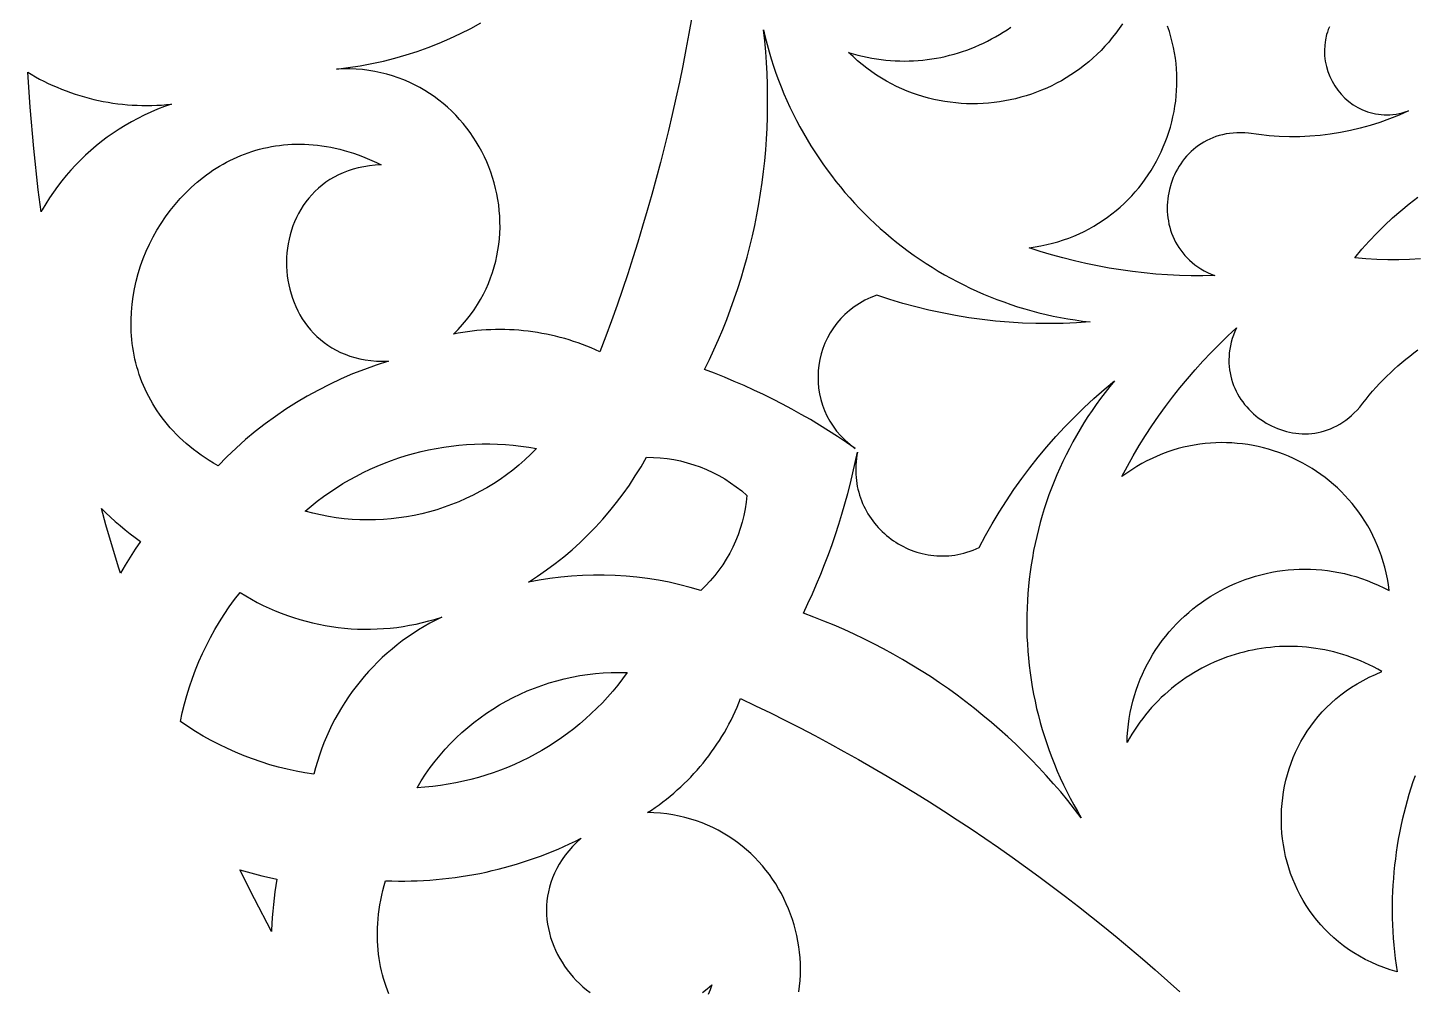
# Model space of a CAD drawing. Extents: x -1145 to -490, y -328 to 327.
# Drawn here: x -942.5 to -859.5, y -63.1 to -5.5 of the extents above; entities that cross this region are included whole.
import ezdxf

# ---------------------------------------------------------------- set-up
doc = ezdxf.new("R2010")
doc.units = 0
doc.layers.add('LAYER_1', color=18, linetype='CONTINUOUS')

msp = doc.modelspace()

# ---------------------------------------------------------------- linework, layer by layer
at = {"layer": 'LAYER_1'}
for points in [[(-902.78, -4.849), (-902.953, -5.825), (-903.135, -6.799), (-903.326, -7.772), (-903.526, -8.742), (-903.735, -9.711), (-903.952, -10.677), (-904.179, -11.642), (-904.415, -12.604), (-904.659, -13.565), (-904.913, -14.523), (-905.175, -15.479), (-905.446, -16.432), (-905.726, -17.383), (-906.015, -18.332), (-906.313, -19.278), (-906.619, -20.221), (-906.935, -21.162), (-907.258, -22.1), (-907.591, -23.036), (-907.933, -23.968), (-908.283, -24.898), (-908.541, -24.781), (-908.8, -24.67), (-909.061, -24.563), (-909.324, -24.463), (-909.588, -24.367), (-909.854, -24.277), (-910.122, -24.192), (-910.391, -24.113), (-910.661, -24.038), (-910.932, -23.97), (-911.205, -23.906), (-911.478, -23.848), (-911.752, -23.796), (-912.028, -23.749), (-912.304, -23.707), (-912.581, -23.671), (-912.858, -23.64), (-913.136, -23.614), (-913.415, -23.594), (-913.694, -23.58), (-913.973, -23.571), (-914.252, -23.567), (-914.532, -23.569), (-914.812, -23.577), (-915.091, -23.59), (-915.371, -23.608), (-915.65, -23.632), (-915.93, -23.662), (-916.208, -23.697), (-916.487, -23.738), (-916.765, -23.784), (-917.042, -23.836), (-916.767, -23.556), (-916.507, -23.27), (-916.263, -22.978), (-916.033, -22.681), (-915.818, -22.378), (-915.617, -22.071), (-915.431, -21.759), (-915.26, -21.443), (-915.102, -21.123), (-914.959, -20.799), (-914.829, -20.472), (-914.713, -20.143), (-914.611, -19.811), (-914.522, -19.477), (-914.447, -19.142), (-914.384, -18.805), (-914.335, -18.467), (-914.299, -18.129), (-914.275, -17.79), (-914.264, -17.451), (-914.266, -17.113), (-914.279, -16.775), (-914.305, -16.439), (-914.343, -16.104), (-914.393, -15.771), (-914.454, -15.44), (-914.527, -15.111), (-914.612, -14.786), (-914.708, -14.463), (-914.815, -14.145), (-914.933, -13.83), (-915.061, -13.519), (-915.201, -13.213), (-915.351, -12.912), (-915.512, -12.617), (-915.682, -12.327), (-915.863, -12.043), (-916.054, -11.766), (-916.255, -11.495), (-916.466, -11.232), (-916.686, -10.976), (-916.915, -10.728), (-917.154, -10.488), (-917.402, -10.256), (-917.659, -10.034), (-917.925, -9.82), (-918.199, -9.617), (-918.482, -9.423), (-918.774, -9.239), (-919.073, -9.066), (-919.381, -8.904), (-919.697, -8.754), (-920.02, -8.615), (-920.352, -8.488), (-920.691, -8.374), (-921.037, -8.272), (-921.39, -8.184), (-921.751, -8.109), (-922.119, -8.047), (-922.493, -8), (-922.874, -7.968), (-923.262, -7.95), (-923.656, -7.948), (-924.056, -7.961), (-923.345, -7.876), (-922.639, -7.769), (-921.94, -7.639), (-921.248, -7.488), (-920.564, -7.315), (-919.887, -7.121), (-919.218, -6.906), (-918.558, -6.67), (-917.906, -6.413), (-917.265, -6.137), (-916.633, -5.841), (-916.012, -5.525), (-915.402, -5.19)], [(-877, -5.246), (-877.194, -5.533), (-877.396, -5.812), (-877.607, -6.083), (-877.824, -6.345), (-878.05, -6.599), (-878.282, -6.845), (-878.521, -7.081), (-878.767, -7.309), (-879.019, -7.529), (-879.277, -7.74), (-879.542, -7.941), (-879.812, -8.134), (-880.087, -8.319), (-880.367, -8.494), (-880.652, -8.66), (-880.942, -8.817), (-881.236, -8.965), (-881.534, -9.103), (-881.836, -9.233), (-882.142, -9.353), (-882.451, -9.463), (-882.763, -9.564), (-883.078, -9.656), (-883.395, -9.738), (-883.715, -9.811), (-884.037, -9.873), (-884.36, -9.926), (-884.686, -9.97), (-885.012, -10.003), (-885.34, -10.026), (-885.668, -10.04), (-885.997, -10.043), (-886.326, -10.037), (-886.655, -10.02), (-886.984, -9.993), (-887.313, -9.956), (-887.641, -9.908), (-887.967, -9.85), (-888.293, -9.782), (-888.617, -9.703), (-888.94, -9.613), (-889.26, -9.513), (-889.578, -9.402), (-889.894, -9.281), (-890.207, -9.148), (-890.517, -9.005), (-890.823, -8.851), (-891.126, -8.686), (-891.426, -8.51), (-891.721, -8.323), (-892.012, -8.124), (-892.299, -7.915), (-892.58, -7.694), (-892.857, -7.462), (-893.129, -7.218), (-893.394, -6.964), (-893.116, -7.048), (-892.838, -7.124), (-892.558, -7.193), (-892.279, -7.255), (-892, -7.309), (-891.72, -7.355), (-891.441, -7.394), (-891.162, -7.426), (-890.884, -7.451), (-890.605, -7.469), (-890.328, -7.479), (-890.051, -7.482), (-889.775, -7.479), (-889.5, -7.468), (-889.225, -7.45), (-888.952, -7.426), (-888.681, -7.395), (-888.41, -7.357), (-888.141, -7.313), (-887.874, -7.262), (-887.609, -7.205), (-887.345, -7.141), (-887.083, -7.071), (-886.824, -6.994), (-886.566, -6.912), (-886.311, -6.823), (-886.058, -6.728), (-885.808, -6.626), (-885.56, -6.519), (-885.316, -6.406), (-885.074, -6.287), (-884.835, -6.162), (-884.599, -6.032), (-884.366, -5.895), (-884.137, -5.753), (-883.911, -5.606), (-883.688, -5.453)], [(-864.611, -5.436), (-864.675, -5.59), (-864.73, -5.746), (-864.778, -5.902), (-864.851, -6.218), (-864.893, -6.537), (-864.908, -6.856), (-864.894, -7.175), (-864.854, -7.491), (-864.787, -7.802), (-864.696, -8.106), (-864.581, -8.403), (-864.443, -8.689), (-864.283, -8.964), (-864.101, -9.225), (-863.9, -9.471), (-863.679, -9.7), (-863.44, -9.91), (-863.183, -10.099), (-862.91, -10.266), (-862.622, -10.409), (-862.473, -10.47), (-862.319, -10.525), (-862.163, -10.573), (-862.003, -10.614), (-861.84, -10.648), (-861.674, -10.673), (-861.505, -10.691), (-861.334, -10.701), (-861.159, -10.703), (-860.983, -10.696), (-860.803, -10.68), (-860.622, -10.656), (-860.438, -10.622), (-860.252, -10.579), (-860.064, -10.526), (-859.874, -10.463), (-860.437, -10.717), (-861.007, -10.948), (-861.585, -11.158), (-862.169, -11.344), (-862.759, -11.509), (-863.354, -11.65), (-863.953, -11.769), (-864.557, -11.866), (-865.163, -11.939), (-865.772, -11.989), (-866.384, -12.016), (-866.996, -12.021), (-867.609, -12.001), (-868.221, -11.959), (-868.833, -11.893), (-869.444, -11.804), (-869.682, -11.785), (-869.915, -11.778), (-870.143, -11.781), (-870.366, -11.794), (-870.583, -11.818), (-870.796, -11.852), (-871.002, -11.895), (-871.203, -11.947), (-871.399, -12.008), (-871.588, -12.078), (-871.773, -12.156), (-871.951, -12.242), (-872.123, -12.336), (-872.29, -12.437), (-872.45, -12.545), (-872.605, -12.66), (-872.753, -12.782), (-872.895, -12.909), (-873.031, -13.043), (-873.16, -13.183), (-873.283, -13.327), (-873.399, -13.477), (-873.509, -13.631), (-873.612, -13.79), (-873.709, -13.953), (-873.799, -14.12), (-873.881, -14.29), (-873.957, -14.464), (-874.026, -14.64), (-874.088, -14.819), (-874.19, -15.184), (-874.23, -15.369), (-874.263, -15.556), (-874.288, -15.743), (-874.306, -15.932), (-874.316, -16.121), (-874.319, -16.31), (-874.314, -16.5), (-874.301, -16.689), (-874.28, -16.877), (-874.252, -17.064), (-874.215, -17.25), (-874.17, -17.435), (-874.117, -17.617), (-874.056, -17.798), (-873.987, -17.976), (-873.909, -18.151), (-873.823, -18.323), (-873.728, -18.492), (-873.625, -18.657), (-873.513, -18.819), (-873.393, -18.976), (-873.263, -19.128), (-873.125, -19.276), (-872.978, -19.418), (-872.822, -19.555), (-872.657, -19.687), (-872.482, -19.812), (-872.299, -19.931), (-872.106, -20.043), (-871.904, -20.149), (-871.692, -20.247), (-871.471, -20.337), (-872.179, -20.35), (-872.887, -20.347), (-873.593, -20.328), (-874.299, -20.293), (-875.003, -20.243), (-875.706, -20.176), (-876.407, -20.095), (-877.105, -19.998), (-877.802, -19.885), (-878.496, -19.757), (-879.187, -19.613), (-879.875, -19.454), (-880.559, -19.279), (-881.24, -19.089), (-881.917, -18.884), (-882.59, -18.664), (-882.232, -18.615), (-881.881, -18.554), (-881.535, -18.482), (-881.196, -18.4), (-880.862, -18.306), (-880.535, -18.202), (-880.214, -18.088), (-879.9, -17.964), (-879.592, -17.83), (-879.291, -17.687), (-878.996, -17.535), (-878.709, -17.373), (-878.428, -17.203), (-878.154, -17.024), (-877.888, -16.837), (-877.628, -16.642), (-877.376, -16.439), (-877.132, -16.229), (-876.895, -16.011), (-876.666, -15.787), (-876.445, -15.555), (-876.231, -15.317), (-876.026, -15.073), (-875.828, -14.823), (-875.639, -14.566), (-875.458, -14.305), (-875.286, -14.038), (-875.122, -13.766), (-874.966, -13.489), (-874.82, -13.207), (-874.682, -12.921), (-874.553, -12.631), (-874.433, -12.338), (-874.323, -12.04), (-874.221, -11.739), (-874.129, -11.435), (-874.047, -11.129), (-873.974, -10.819), (-873.91, -10.508), (-873.857, -10.194), (-873.813, -9.878), (-873.779, -9.561), (-873.755, -9.242), (-873.742, -8.922), (-873.739, -8.601), (-873.746, -8.279), (-873.764, -7.957), (-873.792, -7.635), (-873.831, -7.313), (-873.881, -6.991), (-873.941, -6.67), (-874.013, -6.35), (-874.096, -6.03), (-874.19, -5.712), (-874.295, -5.396)], [(-859.158, -19.326), (-859.808, -19.368), (-860.46, -19.389), (-861.116, -19.39), (-861.772, -19.37), (-862.431, -19.329), (-863.09, -19.267), (-862.666, -18.758), (-862.228, -18.265), (-861.776, -17.788), (-861.31, -17.327), (-860.832, -16.882), (-860.341, -16.454), (-859.838, -16.042), (-859.324, -15.647)], [(-859.482, -50.293), (-859.61, -50.665), (-859.731, -51.038), (-859.847, -51.413), (-859.956, -51.791), (-860.06, -52.17), (-860.157, -52.551), (-860.248, -52.934), (-860.332, -53.318), (-860.411, -53.704), (-860.483, -54.092), (-860.549, -54.481), (-860.608, -54.871), (-860.661, -55.262), (-860.708, -55.655), (-860.748, -56.049), (-860.782, -56.444), (-860.809, -56.84), (-860.83, -57.236), (-860.844, -57.634), (-860.851, -58.032), (-860.852, -58.431), (-860.847, -58.831), (-860.834, -59.231), (-860.815, -59.631), (-860.789, -60.032), (-860.757, -60.433), (-860.717, -60.835), (-860.671, -61.236), (-860.618, -61.638), (-860.558, -62.039), (-860.963, -61.917), (-861.355, -61.781), (-861.736, -61.631), (-862.105, -61.469), (-862.462, -61.294), (-862.807, -61.107), (-863.14, -60.908), (-863.46, -60.698), (-863.769, -60.477), (-864.065, -60.245), (-864.35, -60.004), (-864.622, -59.753), (-864.882, -59.493), (-865.129, -59.224), (-865.365, -58.947), (-865.588, -58.662), (-865.799, -58.369), (-865.998, -58.07), (-866.184, -57.763), (-866.358, -57.451), (-866.519, -57.133), (-866.669, -56.81), (-866.805, -56.481), (-866.93, -56.148), (-867.042, -55.812), (-867.141, -55.471), (-867.228, -55.128), (-867.303, -54.781), (-867.365, -54.432), (-867.414, -54.082), (-867.451, -53.73), (-867.475, -53.376), (-867.486, -53.023), (-867.485, -52.668), (-867.472, -52.315), (-867.445, -51.961), (-867.406, -51.609), (-867.354, -51.259), (-867.289, -50.91), (-867.212, -50.563), (-867.122, -50.22), (-867.019, -49.879), (-866.903, -49.542), (-866.774, -49.21), (-866.633, -48.881), (-866.478, -48.558), (-866.311, -48.24), (-866.13, -47.928), (-865.937, -47.621), (-865.731, -47.322), (-865.511, -47.029), (-865.279, -46.744), (-865.033, -46.467), (-864.775, -46.198), (-864.503, -45.938), (-864.219, -45.687), (-863.921, -45.446), (-863.61, -45.214), (-863.286, -44.993), (-862.948, -44.783), (-862.598, -44.584), (-862.234, -44.397), (-861.857, -44.222), (-861.466, -44.06), (-861.719, -43.916), (-861.974, -43.78), (-862.232, -43.651), (-862.491, -43.529), (-862.751, -43.414), (-863.014, -43.307), (-863.278, -43.207), (-863.543, -43.115), (-863.809, -43.029), (-864.077, -42.951), (-864.346, -42.879), (-864.615, -42.815), (-864.885, -42.757), (-865.156, -42.707), (-865.427, -42.664), (-865.699, -42.627), (-865.971, -42.597), (-866.243, -42.575), (-866.515, -42.559), (-866.787, -42.549), (-867.059, -42.547), (-867.33, -42.551), (-867.601, -42.562), (-867.871, -42.579), (-868.141, -42.603), (-868.409, -42.634), (-868.677, -42.671), (-868.943, -42.715), (-869.208, -42.765), (-869.472, -42.821), (-869.734, -42.884), (-869.995, -42.953), (-870.254, -43.028), (-870.511, -43.11), (-870.766, -43.198), (-871.019, -43.292), (-871.269, -43.393), (-871.517, -43.499), (-871.763, -43.612), (-872.006, -43.73), (-872.246, -43.855), (-872.484, -43.986), (-872.718, -44.122), (-872.95, -44.265), (-873.178, -44.413), (-873.402, -44.567), (-873.623, -44.728), (-873.841, -44.893), (-874.055, -45.065), (-874.265, -45.242), (-874.471, -45.425), (-874.672, -45.614), (-874.87, -45.808), (-875.063, -46.008), (-875.252, -46.213), (-875.435, -46.424), (-875.615, -46.641), (-875.789, -46.862), (-875.958, -47.09), (-876.123, -47.322), (-876.282, -47.56), (-876.435, -47.803), (-876.583, -48.051), (-876.726, -48.305), (-876.71, -47.937), (-876.683, -47.573), (-876.644, -47.214), (-876.594, -46.859), (-876.532, -46.509), (-876.459, -46.164), (-876.376, -45.825), (-876.282, -45.49), (-876.177, -45.161), (-876.063, -44.837), (-875.938, -44.519), (-875.804, -44.207), (-875.661, -43.9), (-875.508, -43.6), (-875.346, -43.306), (-875.175, -43.018), (-874.996, -42.736), (-874.809, -42.461), (-874.613, -42.193), (-874.409, -41.931), (-874.198, -41.677), (-873.98, -41.429), (-873.754, -41.189), (-873.521, -40.956), (-873.281, -40.731), (-873.035, -40.513), (-872.782, -40.303), (-872.524, -40.101), (-872.259, -39.907), (-871.989, -39.721), (-871.713, -39.543), (-871.432, -39.374), (-871.146, -39.214), (-870.856, -39.062), (-870.561, -38.918), (-870.261, -38.784), (-869.957, -38.659), (-869.65, -38.543), (-869.339, -38.437), (-869.024, -38.34), (-868.707, -38.252), (-868.386, -38.175), (-868.062, -38.107), (-867.736, -38.049), (-867.408, -38.001), (-867.078, -37.964), (-866.745, -37.937), (-866.411, -37.921), (-866.076, -37.915), (-865.74, -37.92), (-865.402, -37.937), (-865.064, -37.964), (-864.725, -38.002), (-864.386, -38.052), (-864.047, -38.113), (-863.708, -38.186), (-863.369, -38.271), (-863.031, -38.368), (-862.694, -38.476), (-862.358, -38.597), (-862.023, -38.73), (-861.69, -38.876), (-861.358, -39.034), (-861.028, -39.204), (-861.077, -38.847), (-861.138, -38.495), (-861.209, -38.149), (-861.292, -37.81), (-861.385, -37.476), (-861.489, -37.148), (-861.603, -36.827), (-861.727, -36.513), (-861.86, -36.204), (-862.003, -35.903), (-862.156, -35.608), (-862.317, -35.32), (-862.487, -35.039), (-862.666, -34.765), (-862.853, -34.498), (-863.047, -34.239), (-863.25, -33.987), (-863.46, -33.742), (-863.678, -33.505), (-863.902, -33.275), (-864.134, -33.054), (-864.371, -32.84), (-864.616, -32.634), (-864.866, -32.437), (-865.122, -32.247), (-865.383, -32.066), (-865.65, -31.893), (-865.922, -31.729), (-866.199, -31.574), (-866.481, -31.427), (-866.766, -31.289), (-867.056, -31.16), (-867.35, -31.04), (-867.647, -30.929), (-867.948, -30.827), (-868.252, -30.735), (-868.559, -30.652), (-868.868, -30.579), (-869.18, -30.515), (-869.493, -30.461), (-869.809, -30.417), (-870.127, -30.383), (-870.445, -30.359), (-870.765, -30.346), (-871.086, -30.342), (-871.408, -30.349), (-871.73, -30.367), (-872.052, -30.395), (-872.374, -30.434), (-872.696, -30.483), (-873.017, -30.544), (-873.338, -30.615), (-873.657, -30.698), (-873.975, -30.792), (-874.292, -30.897), (-874.607, -31.014), (-874.919, -31.142), (-875.23, -31.282), (-875.538, -31.434), (-875.843, -31.598), (-876.145, -31.773), (-876.444, -31.961), (-876.74, -32.161), (-877.032, -32.373), (-876.699, -31.747), (-876.352, -31.13), (-875.993, -30.522), (-875.62, -29.921), (-875.233, -29.33), (-874.834, -28.747), (-874.423, -28.174), (-873.998, -27.61), (-873.561, -27.056), (-873.112, -26.511), (-872.651, -25.977), (-872.178, -25.452), (-871.693, -24.938), (-871.196, -24.435), (-870.688, -23.943), (-870.169, -23.461), (-870.265, -23.68), (-870.35, -23.897), (-870.423, -24.113), (-870.484, -24.328), (-870.534, -24.541), (-870.573, -24.752), (-870.602, -24.962), (-870.619, -25.169), (-870.627, -25.373), (-870.624, -25.576), (-870.612, -25.775), (-870.59, -25.972), (-870.559, -26.166), (-870.519, -26.357), (-870.471, -26.545), (-870.414, -26.729), (-870.348, -26.909), (-870.275, -27.086), (-870.194, -27.258), (-870.106, -27.427), (-870.01, -27.591), (-869.908, -27.75), (-869.799, -27.906), (-869.684, -28.056), (-869.562, -28.201), (-869.435, -28.341), (-869.302, -28.476), (-869.163, -28.606), (-869.02, -28.729), (-868.872, -28.847), (-868.719, -28.959), (-868.562, -29.065), (-868.4, -29.165), (-868.235, -29.258), (-868.067, -29.344), (-867.895, -29.424), (-867.72, -29.497), (-867.542, -29.562), (-867.362, -29.62), (-867.18, -29.671), (-866.995, -29.714), (-866.809, -29.75), (-866.622, -29.777), (-866.433, -29.796), (-866.243, -29.807), (-866.052, -29.81), (-865.861, -29.804), (-865.67, -29.789), (-865.479, -29.765), (-865.288, -29.732), (-865.098, -29.69), (-864.909, -29.638), (-864.721, -29.576), (-864.534, -29.505), (-864.349, -29.424), (-864.165, -29.333), (-863.984, -29.231), (-863.805, -29.119), (-863.629, -28.996), (-863.456, -28.863), (-863.286, -28.718), (-863.119, -28.563), (-862.956, -28.396), (-862.797, -28.217), (-862.61, -27.972), (-862.418, -27.73), (-862.222, -27.492), (-862.022, -27.258), (-861.818, -27.028), (-861.61, -26.803), (-861.397, -26.582), (-861.181, -26.365), (-860.96, -26.152), (-860.736, -25.943), (-860.508, -25.739), (-860.276, -25.54), (-860.041, -25.344), (-859.802, -25.154), (-859.56, -24.968), (-859.314, -24.787)], [(-896.372, -63.234), (-896.328, -62.896), (-896.297, -62.557), (-896.278, -62.218), (-896.272, -61.88), (-896.278, -61.541), (-896.297, -61.204), (-896.327, -60.868), (-896.37, -60.534), (-896.424, -60.201), (-896.49, -59.871), (-896.567, -59.543), (-896.656, -59.219), (-896.756, -58.897), (-896.867, -58.58), (-896.989, -58.267), (-897.122, -57.958), (-897.266, -57.653), (-897.42, -57.354), (-897.584, -57.061), (-897.759, -56.773), (-897.944, -56.491), (-898.139, -56.217), (-898.343, -55.948), (-898.558, -55.688), (-898.781, -55.434), (-899.015, -55.189), (-899.257, -54.952), (-899.509, -54.724), (-899.77, -54.505), (-900.039, -54.295), (-900.317, -54.095), (-900.604, -53.905), (-900.899, -53.726), (-901.203, -53.557), (-901.514, -53.399), (-901.834, -53.253), (-902.161, -53.119), (-902.497, -52.997), (-902.84, -52.888), (-903.19, -52.792), (-903.547, -52.709), (-903.912, -52.639), (-904.284, -52.584), (-904.662, -52.543), (-905.048, -52.516), (-905.44, -52.505), (-905.204, -52.35), (-904.971, -52.191), (-904.742, -52.027), (-904.517, -51.86), (-904.295, -51.688), (-904.077, -51.511), (-903.862, -51.331), (-903.651, -51.146), (-903.444, -50.958), (-903.241, -50.766), (-903.042, -50.57), (-902.847, -50.37), (-902.656, -50.166), (-902.469, -49.959), (-902.286, -49.748), (-902.107, -49.533), (-901.932, -49.315), (-901.762, -49.094), (-901.596, -48.869), (-901.434, -48.641), (-901.277, -48.409), (-901.124, -48.175), (-900.976, -47.937), (-900.833, -47.697), (-900.694, -47.453), (-900.559, -47.206), (-900.43, -46.957), (-900.305, -46.705), (-900.186, -46.45), (-900.071, -46.192), (-899.961, -45.932), (-899.856, -45.669), (-898.959, -46.098), (-898.067, -46.534), (-897.18, -46.979), (-896.296, -47.432), (-895.417, -47.893), (-894.543, -48.362), (-893.673, -48.838), (-892.808, -49.323), (-891.947, -49.816), (-891.091, -50.316), (-890.24, -50.824), (-889.394, -51.34), (-888.553, -51.864), (-887.716, -52.396), (-886.885, -52.935), (-886.058, -53.482), (-885.237, -54.036), (-884.421, -54.598), (-883.609, -55.168), (-882.804, -55.745), (-882.003, -56.33), (-881.208, -56.922), (-880.418, -57.521), (-879.634, -58.128), (-878.855, -58.742), (-878.082, -59.364), (-877.314, -59.992), (-876.552, -60.628), (-875.796, -61.271), (-875.045, -61.922), (-874.301, -62.579), (-873.562, -63.243)], [(-920.913, -63.366), (-921.001, -63.141), (-921.084, -62.913), (-921.161, -62.682), (-921.233, -62.448), (-921.298, -62.211), (-921.357, -61.971), (-921.41, -61.728), (-921.457, -61.482), (-921.498, -61.233), (-921.532, -60.981), (-921.559, -60.726), (-921.58, -60.468), (-921.594, -60.208), (-921.601, -59.944), (-921.601, -59.678), (-921.594, -59.41), (-921.58, -59.138), (-921.558, -58.864), (-921.529, -58.588), (-921.493, -58.309), (-921.449, -58.027), (-921.397, -57.743), (-921.337, -57.457), (-921.269, -57.168), (-921.194, -56.877), (-921.11, -56.584), (-920.73, -56.596), (-920.35, -56.603), (-919.971, -56.603), (-919.592, -56.598), (-919.214, -56.586), (-918.836, -56.568), (-918.458, -56.545), (-918.082, -56.515), (-917.705, -56.479), (-917.33, -56.438), (-916.956, -56.39), (-916.582, -56.336), (-916.21, -56.277), (-915.838, -56.212), (-915.468, -56.14), (-915.099, -56.063), (-914.731, -55.98), (-914.364, -55.891), (-913.999, -55.796), (-913.636, -55.695), (-913.274, -55.589), (-912.913, -55.477), (-912.554, -55.359), (-912.197, -55.235), (-911.842, -55.106), (-911.489, -54.97), (-911.138, -54.829), (-910.789, -54.683), (-910.442, -54.53), (-910.097, -54.372), (-909.754, -54.209), (-909.414, -54.039), (-909.679, -54.287), (-909.923, -54.539), (-910.149, -54.796), (-910.355, -55.057), (-910.543, -55.321), (-910.712, -55.589), (-910.864, -55.859), (-910.998, -56.132), (-911.115, -56.407), (-911.215, -56.683), (-911.299, -56.96), (-911.366, -57.239), (-911.418, -57.517), (-911.454, -57.796), (-911.476, -58.074), (-911.482, -58.352), (-911.475, -58.628), (-911.453, -58.903), (-911.418, -59.175), (-911.37, -59.446), (-911.308, -59.713), (-911.234, -59.977), (-911.148, -60.238), (-911.051, -60.494), (-910.941, -60.746), (-910.821, -60.993), (-910.69, -61.235), (-910.549, -61.471), (-910.397, -61.702), (-910.236, -61.925), (-910.066, -62.142), (-909.886, -62.352), (-909.699, -62.554), (-909.503, -62.748), (-909.299, -62.933), (-909.087, -63.11), (-908.869, -63.277)], [(-902.133, -63.274), (-901.854, -63.059), (-901.579, -62.824), (-901.686, -63.118), (-901.798, -63.405)]]:
    msp.add_lwpolyline(points, dxfattribs=at)
for points in [[(-898.386, -6.054), (-898.274, -6.491), (-898.154, -6.925), (-898.026, -7.355), (-897.89, -7.781), (-897.745, -8.203), (-897.593, -8.621), (-897.433, -9.035), (-897.265, -9.444), (-897.09, -9.85), (-896.907, -10.25), (-896.717, -10.647), (-896.519, -11.039), (-896.314, -11.426), (-896.102, -11.809), (-895.883, -12.186), (-895.657, -12.559), (-895.424, -12.927), (-895.185, -13.29), (-894.939, -13.648), (-894.686, -14), (-894.426, -14.348), (-894.161, -14.69), (-893.889, -15.026), (-893.611, -15.357), (-893.326, -15.682), (-893.036, -16.002), (-892.74, -16.316), (-892.438, -16.624), (-892.13, -16.927), (-891.817, -17.223), (-891.498, -17.513), (-891.173, -17.797), (-890.844, -18.075), (-890.509, -18.346), (-890.169, -18.611), (-889.824, -18.87), (-889.473, -19.122), (-889.118, -19.367), (-888.759, -19.606), (-888.394, -19.838), (-888.025, -20.063), (-887.652, -20.281), (-887.274, -20.492), (-886.891, -20.696), (-886.505, -20.892), (-886.114, -21.082), (-885.72, -21.264), (-885.321, -21.438), (-884.919, -21.605), (-884.513, -21.765), (-884.103, -21.916), (-883.69, -22.06), (-883.273, -22.197), (-882.853, -22.325), (-882.429, -22.445), (-882.003, -22.557), (-881.573, -22.661), (-881.141, -22.757), (-880.705, -22.844), (-880.267, -22.923), (-879.826, -22.994), (-879.382, -23.056), (-878.936, -23.109), (-879.746, -23.164), (-880.556, -23.198), (-881.365, -23.211), (-882.175, -23.203), (-882.983, -23.175), (-883.79, -23.126), (-884.595, -23.057), (-885.398, -22.967), (-886.199, -22.857), (-886.997, -22.726), (-887.792, -22.575), (-888.582, -22.404), (-889.369, -22.212), (-890.152, -22), (-890.929, -21.768), (-891.701, -21.516), (-892.07, -21.655), (-892.419, -21.816), (-892.749, -21.999), (-893.059, -22.201), (-893.349, -22.422), (-893.62, -22.66), (-893.869, -22.914), (-894.099, -23.182), (-894.307, -23.464), (-894.495, -23.757), (-894.662, -24.062), (-894.808, -24.376), (-894.932, -24.698), (-895.035, -25.027), (-895.116, -25.362), (-895.175, -25.701), (-895.212, -26.044), (-895.226, -26.388), (-895.219, -26.733), (-895.188, -27.077), (-895.135, -27.419), (-895.059, -27.757), (-894.96, -28.092), (-894.837, -28.42), (-894.691, -28.741), (-894.521, -29.054), (-894.327, -29.358), (-894.11, -29.65), (-893.868, -29.93), (-893.601, -30.197), (-893.31, -30.449), (-892.994, -30.684), (-893.521, -30.323), (-894.054, -29.971), (-894.592, -29.627), (-895.135, -29.292), (-895.683, -28.965), (-896.236, -28.647), (-896.794, -28.338), (-897.356, -28.038), (-897.924, -27.747), (-898.496, -27.465), (-899.072, -27.191), (-899.653, -26.927), (-900.238, -26.672), (-900.827, -26.426), (-901.42, -26.189), (-902.017, -25.962), (-901.729, -25.37), (-901.453, -24.773), (-901.187, -24.172), (-900.933, -23.566), (-900.69, -22.957), (-900.459, -22.344), (-900.239, -21.728), (-900.03, -21.108), (-899.832, -20.485), (-899.646, -19.859), (-899.471, -19.229), (-899.308, -18.597), (-899.156, -17.963), (-899.016, -17.325), (-898.887, -16.686), (-898.77, -16.044), (-898.665, -15.401), (-898.571, -14.755), (-898.488, -14.108), (-898.418, -13.459), (-898.359, -12.809), (-898.311, -12.158), (-898.276, -11.505), (-898.252, -10.852), (-898.24, -10.198), (-898.24, -9.543), (-898.252, -8.888), (-898.276, -8.233), (-898.311, -7.578), (-898.359, -6.922), (-898.418, -6.267), (-898.49, -5.612)], [(-942.331, -8.277), (-942.079, -8.421), (-941.824, -8.56), (-941.567, -8.693), (-941.307, -8.821), (-941.044, -8.942), (-940.778, -9.058), (-940.511, -9.169), (-940.241, -9.273), (-939.969, -9.372), (-939.695, -9.465), (-939.418, -9.552), (-939.14, -9.633), (-938.861, -9.709), (-938.579, -9.778), (-938.296, -9.842), (-938.012, -9.9), (-937.726, -9.951), (-937.439, -9.997), (-937.151, -10.037), (-936.862, -10.07), (-936.572, -10.098), (-936.281, -10.119), (-935.99, -10.134), (-935.698, -10.143), (-935.405, -10.146), (-935.112, -10.143), (-934.818, -10.133), (-934.525, -10.118), (-934.231, -10.095), (-933.937, -10.067), (-934.354, -10.216), (-934.764, -10.376), (-935.167, -10.548), (-935.563, -10.731), (-935.951, -10.924), (-936.332, -11.129), (-936.705, -11.344), (-937.07, -11.57), (-937.426, -11.805), (-937.775, -12.051), (-938.115, -12.306), (-938.446, -12.57), (-938.768, -12.843), (-939.081, -13.126), (-939.385, -13.417), (-939.679, -13.716), (-939.964, -14.024), (-940.238, -14.34), (-940.503, -14.663), (-940.758, -14.994), (-941.002, -15.333), (-941.235, -15.678), (-941.458, -16.031), (-941.67, -16.389), (-941.742, -16.521), (-941.912, -15.192), (-942.179, -12.717), (-942.395, -10.255), (-942.538, -8.153)], [(-925.961, -12.464), (-925.704, -12.476), (-925.445, -12.496), (-925.184, -12.522), (-924.921, -12.556), (-924.657, -12.597), (-924.391, -12.646), (-924.124, -12.702), (-923.855, -12.766), (-923.584, -12.838), (-923.312, -12.917), (-923.039, -13.005), (-922.764, -13.101), (-922.489, -13.204), (-922.211, -13.316), (-921.933, -13.437), (-921.654, -13.566), (-921.373, -13.703), (-921.735, -13.725), (-922.084, -13.762), (-922.421, -13.816), (-922.747, -13.885), (-923.06, -13.968), (-923.361, -14.066), (-923.65, -14.177), (-923.927, -14.301), (-924.193, -14.438), (-924.446, -14.587), (-924.688, -14.747), (-924.917, -14.918), (-925.135, -15.099), (-925.341, -15.291), (-925.535, -15.491), (-925.717, -15.7), (-925.887, -15.918), (-926.046, -16.143), (-926.193, -16.375), (-926.328, -16.614), (-926.451, -16.859), (-926.563, -17.109), (-926.663, -17.364), (-926.751, -17.624), (-926.828, -17.887), (-926.893, -18.154), (-926.946, -18.424), (-926.988, -18.696), (-927.018, -18.97), (-927.037, -19.245), (-927.044, -19.52), (-927.04, -19.796), (-927.025, -20.072), (-926.997, -20.346), (-926.959, -20.619), (-926.909, -20.89), (-926.847, -21.158), (-926.774, -21.423), (-926.69, -21.685), (-926.594, -21.942), (-926.488, -22.195), (-926.369, -22.442), (-926.24, -22.684), (-926.099, -22.919), (-925.947, -23.147), (-925.784, -23.368), (-925.609, -23.581), (-925.424, -23.786), (-925.227, -23.981), (-925.019, -24.167), (-924.8, -24.343), (-924.569, -24.508), (-924.328, -24.662), (-924.076, -24.804), (-923.812, -24.934), (-923.538, -25.051), (-923.252, -25.155), (-922.956, -25.245), (-922.648, -25.321), (-922.33, -25.381), (-922, -25.426), (-921.66, -25.455), (-921.309, -25.468), (-920.947, -25.463), (-921.67, -25.696), (-922.384, -25.951), (-923.088, -26.229), (-923.783, -26.528), (-924.466, -26.849), (-925.139, -27.192), (-925.8, -27.556), (-926.449, -27.94), (-927.085, -28.345), (-927.708, -28.77), (-928.318, -29.215), (-928.914, -29.679), (-929.495, -30.163), (-930.061, -30.666), (-930.611, -31.187), (-931.146, -31.727), (-931.409, -31.573), (-931.666, -31.416), (-931.914, -31.255), (-932.156, -31.089), (-932.39, -30.921), (-932.616, -30.748), (-932.836, -30.572), (-933.048, -30.393), (-933.253, -30.21), (-933.451, -30.024), (-933.642, -29.836), (-933.826, -29.644), (-934.003, -29.449), (-934.173, -29.252), (-934.337, -29.051), (-934.493, -28.849), (-934.643, -28.643), (-934.786, -28.436), (-934.923, -28.226), (-935.053, -28.014), (-935.176, -27.799), (-935.293, -27.583), (-935.404, -27.365), (-935.508, -27.145), (-935.606, -26.923), (-935.697, -26.7), (-935.783, -26.476), (-935.862, -26.25), (-935.935, -26.022), (-936.002, -25.794), (-936.063, -25.564), (-936.118, -25.333), (-936.167, -25.102), (-936.21, -24.869), (-936.248, -24.636), (-936.279, -24.403), (-936.305, -24.169), (-936.326, -23.934), (-936.34, -23.699), (-936.35, -23.464), (-936.353, -23.229), (-936.351, -22.994), (-936.332, -22.524), (-936.291, -22.056), (-936.229, -21.589), (-936.147, -21.125), (-936.044, -20.665), (-935.923, -20.209), (-935.782, -19.758), (-935.622, -19.314), (-935.444, -18.876), (-935.248, -18.445), (-935.034, -18.023), (-934.803, -17.611), (-934.556, -17.208), (-934.292, -16.816), (-934.012, -16.435), (-933.717, -16.067), (-933.407, -15.712), (-933.082, -15.371), (-932.743, -15.044), (-932.39, -14.733), (-932.023, -14.439), (-931.835, -14.298), (-931.643, -14.161), (-931.449, -14.029), (-931.251, -13.902), (-931.05, -13.779), (-930.846, -13.661), (-930.639, -13.548), (-930.43, -13.44), (-930.217, -13.337), (-930.002, -13.239), (-929.784, -13.146), (-929.563, -13.059), (-929.34, -12.978), (-929.113, -12.901), (-928.885, -12.831), (-928.654, -12.766), (-928.42, -12.707), (-928.184, -12.654), (-927.946, -12.608), (-927.705, -12.567), (-927.462, -12.533), (-927.217, -12.505), (-926.97, -12.483), (-926.721, -12.468), (-926.469, -12.46), (-926.216, -12.459)], [(-877.759, -26.98), (-878.036, -27.332), (-878.305, -27.688), (-878.567, -28.049), (-878.82, -28.414), (-879.066, -28.783), (-879.304, -29.155), (-879.534, -29.532), (-879.756, -29.912), (-879.971, -30.296), (-880.177, -30.683), (-880.376, -31.073), (-880.566, -31.466), (-880.749, -31.863), (-880.923, -32.262), (-881.09, -32.664), (-881.249, -33.069), (-881.399, -33.477), (-881.542, -33.886), (-881.677, -34.298), (-881.803, -34.712), (-881.922, -35.129), (-882.032, -35.547), (-882.135, -35.967), (-882.229, -36.388), (-882.315, -36.811), (-882.393, -37.236), (-882.463, -37.662), (-882.525, -38.089), (-882.579, -38.517), (-882.624, -38.946), (-882.662, -39.375), (-882.691, -39.806), (-882.712, -40.237), (-882.725, -40.668), (-882.729, -41.1), (-882.726, -41.532), (-882.714, -41.964), (-882.693, -42.395), (-882.665, -42.827), (-882.628, -43.259), (-882.583, -43.689), (-882.53, -44.12), (-882.468, -44.55), (-882.398, -44.978), (-882.32, -45.406), (-882.233, -45.833), (-882.138, -46.259), (-882.034, -46.684), (-881.922, -47.107), (-881.802, -47.528), (-881.673, -47.948), (-881.536, -48.366), (-881.39, -48.782), (-881.236, -49.196), (-881.073, -49.608), (-880.902, -50.018), (-880.723, -50.425), (-880.535, -50.83), (-880.338, -51.232), (-880.133, -51.631), (-879.919, -52.027), (-879.697, -52.42), (-879.466, -52.811), (-879.868, -52.288), (-880.279, -51.774), (-880.698, -51.268), (-881.126, -50.77), (-881.563, -50.281), (-882.008, -49.8), (-882.461, -49.327), (-882.923, -48.863), (-883.392, -48.408), (-883.87, -47.962), (-884.355, -47.524), (-884.847, -47.096), (-885.348, -46.677), (-885.855, -46.266), (-886.37, -45.866), (-886.892, -45.474), (-887.421, -45.092), (-887.956, -44.72), (-888.499, -44.357), (-889.048, -44.004), (-889.603, -43.661), (-890.165, -43.327), (-890.733, -43.004), (-891.307, -42.691), (-891.887, -42.388), (-892.473, -42.096), (-893.064, -41.814), (-893.661, -41.542), (-894.263, -41.282), (-894.871, -41.031), (-895.484, -40.792), (-896.102, -40.564), (-895.828, -39.986), (-895.564, -39.404), (-895.31, -38.818), (-895.064, -38.229), (-894.828, -37.636), (-894.602, -37.039), (-894.384, -36.439), (-894.177, -35.836), (-893.979, -35.229), (-893.79, -34.62), (-893.611, -34.007), (-893.442, -33.392), (-893.282, -32.773), (-893.132, -32.153), (-892.992, -31.529), (-892.862, -30.903), (-892.898, -31.099), (-892.926, -31.293), (-892.948, -31.485), (-892.962, -31.676), (-892.969, -31.865), (-892.97, -32.053), (-892.963, -32.239), (-892.95, -32.423), (-892.931, -32.605), (-892.905, -32.785), (-892.873, -32.963), (-892.835, -33.138), (-892.791, -33.311), (-892.741, -33.482), (-892.685, -33.65), (-892.624, -33.815), (-892.557, -33.978), (-892.485, -34.137), (-892.407, -34.294), (-892.325, -34.447), (-892.237, -34.597), (-892.145, -34.744), (-892.048, -34.888), (-891.947, -35.028), (-891.841, -35.165), (-891.73, -35.298), (-891.616, -35.427), (-891.497, -35.552), (-891.375, -35.673), (-891.248, -35.79), (-891.118, -35.903), (-890.985, -36.012), (-890.847, -36.116), (-890.707, -36.215), (-890.563, -36.311), (-890.417, -36.401), (-890.267, -36.487), (-890.115, -36.568), (-889.96, -36.643), (-889.802, -36.714), (-889.642, -36.78), (-889.479, -36.84), (-889.315, -36.895), (-889.148, -36.944), (-888.98, -36.988), (-888.809, -37.026), (-888.637, -37.058), (-888.464, -37.085), (-888.289, -37.105), (-888.112, -37.12), (-887.935, -37.128), (-887.756, -37.13), (-887.577, -37.125), (-887.397, -37.114), (-887.216, -37.097), (-887.035, -37.073), (-886.853, -37.042), (-886.671, -37.004), (-886.489, -36.959), (-886.307, -36.907), (-886.124, -36.848), (-885.943, -36.782), (-885.761, -36.708), (-885.58, -36.627), (-885.198, -35.91), (-884.798, -35.203), (-884.38, -34.508), (-883.945, -33.825), (-883.493, -33.153), (-883.024, -32.493), (-882.539, -31.846), (-882.038, -31.212), (-881.521, -30.591), (-880.988, -29.983), (-880.439, -29.388), (-879.876, -28.808), (-879.297, -28.242), (-878.704, -27.69), (-878.096, -27.154), (-877.474, -26.632)], [(-925.935, -34.445), (-925.575, -34.142), (-925.207, -33.85), (-924.832, -33.57), (-924.45, -33.301), (-924.061, -33.044), (-923.667, -32.798), (-923.266, -32.564), (-922.86, -32.341), (-922.448, -32.13), (-922.031, -31.932), (-921.61, -31.745), (-921.183, -31.57), (-920.752, -31.407), (-920.317, -31.256), (-919.878, -31.117), (-919.436, -30.991), (-918.99, -30.877), (-918.541, -30.776), (-918.089, -30.687), (-917.635, -30.61), (-917.179, -30.546), (-916.72, -30.495), (-916.26, -30.457), (-915.798, -30.431), (-915.335, -30.419), (-914.871, -30.419), (-914.406, -30.433), (-913.941, -30.46), (-913.476, -30.499), (-913.01, -30.553), (-912.546, -30.619), (-912.081, -30.699), (-912.422, -31.04), (-912.772, -31.367), (-913.131, -31.681), (-913.5, -31.982), (-913.877, -32.268), (-914.263, -32.541), (-914.656, -32.8), (-915.057, -33.045), (-915.465, -33.276), (-915.88, -33.492), (-916.302, -33.695), (-916.729, -33.882), (-917.162, -34.056), (-917.6, -34.214), (-918.043, -34.358), (-918.49, -34.487), (-918.942, -34.601), (-919.397, -34.7), (-919.855, -34.784), (-920.317, -34.853), (-920.78, -34.906), (-921.246, -34.943), (-921.714, -34.965), (-922.183, -34.972), (-922.653, -34.962), (-923.123, -34.937), (-923.594, -34.896), (-924.064, -34.838), (-924.534, -34.765), (-925.002, -34.675), (-925.47, -34.568)], [(-905.497, -31.215), (-905.081, -31.222), (-904.668, -31.249), (-904.258, -31.294), (-903.851, -31.359), (-903.449, -31.441), (-903.052, -31.542), (-902.659, -31.661), (-902.274, -31.798), (-901.894, -31.952), (-901.522, -32.124), (-901.158, -32.313), (-900.802, -32.519), (-900.456, -32.741), (-900.119, -32.979), (-899.793, -33.234), (-899.478, -33.505), (-899.521, -33.911), (-899.583, -34.313), (-899.664, -34.711), (-899.762, -35.103), (-899.878, -35.49), (-900.012, -35.87), (-900.162, -36.243), (-900.33, -36.609), (-900.514, -36.967), (-900.715, -37.316), (-900.931, -37.656), (-901.163, -37.986), (-901.411, -38.306), (-901.674, -38.614), (-901.952, -38.912), (-902.244, -39.197), (-902.872, -39.012), (-903.504, -38.849), (-904.141, -38.705), (-904.782, -38.582), (-905.425, -38.48), (-906.072, -38.398), (-906.72, -38.336), (-907.37, -38.295), (-908.021, -38.274), (-908.672, -38.273), (-909.323, -38.293), (-909.974, -38.334), (-910.623, -38.395), (-911.271, -38.476), (-911.916, -38.578), (-912.559, -38.7), (-912.012, -38.343), (-911.478, -37.97), (-910.956, -37.581), (-910.448, -37.176), (-909.953, -36.755), (-909.472, -36.32), (-909.006, -35.87), (-908.553, -35.405), (-908.116, -34.927), (-907.693, -34.435), (-907.287, -33.929), (-906.896, -33.411), (-906.521, -32.88), (-906.163, -32.337), (-905.821, -31.782)], [(-937.86, -34.542), (-937.58, -34.803), (-937.294, -35.059), (-937.003, -35.31), (-936.708, -35.555), (-936.407, -35.795), (-936.101, -36.029), (-935.79, -36.258), (-936.1, -36.725), (-936.402, -37.198), (-936.695, -37.676), (-936.979, -38.159), (-937.098, -37.791), (-937.855, -35.271), (-938.131, -34.28)], [(-929.829, -39.316), (-929.49, -39.525), (-929.145, -39.723), (-928.796, -39.911), (-928.443, -40.089), (-928.086, -40.257), (-927.725, -40.414), (-927.36, -40.561), (-926.992, -40.697), (-926.622, -40.823), (-926.248, -40.939), (-925.871, -41.044), (-925.493, -41.139), (-925.112, -41.223), (-924.729, -41.297), (-924.344, -41.36), (-923.958, -41.412), (-923.57, -41.454), (-923.182, -41.486), (-922.792, -41.506), (-922.402, -41.516), (-922.012, -41.516), (-921.621, -41.504), (-921.23, -41.482), (-920.84, -41.449), (-920.45, -41.405), (-920.061, -41.35), (-919.673, -41.284), (-919.286, -41.208), (-918.9, -41.12), (-918.516, -41.022), (-918.134, -40.912), (-917.754, -40.792), (-918.11, -40.969), (-918.46, -41.155), (-918.803, -41.35), (-919.141, -41.554), (-919.471, -41.767), (-919.795, -41.989), (-920.112, -42.219), (-920.422, -42.457), (-920.725, -42.704), (-921.021, -42.958), (-921.31, -43.22), (-921.591, -43.49), (-921.864, -43.767), (-922.129, -44.051), (-922.387, -44.343), (-922.636, -44.641), (-922.877, -44.946), (-923.11, -45.257), (-923.334, -45.575), (-923.55, -45.899), (-923.756, -46.229), (-923.954, -46.565), (-924.143, -46.906), (-924.323, -47.253), (-924.493, -47.606), (-924.653, -47.963), (-924.804, -48.326), (-924.946, -48.693), (-925.077, -49.065), (-925.198, -49.441), (-925.309, -49.822), (-925.41, -50.207), (-925.943, -50.124), (-926.475, -50.026), (-927.004, -49.91), (-927.529, -49.779), (-928.051, -49.632), (-928.568, -49.469), (-929.081, -49.291), (-929.589, -49.097), (-930.091, -48.89), (-930.586, -48.667), (-931.075, -48.431), (-931.556, -48.181), (-932.03, -47.917), (-932.496, -47.639), (-932.952, -47.349), (-933.399, -47.046), (-933.286, -46.519), (-933.158, -45.996), (-933.014, -45.478), (-932.856, -44.965), (-932.682, -44.457), (-932.494, -43.955), (-932.291, -43.459), (-932.073, -42.969), (-931.841, -42.486), (-931.595, -42.01), (-931.335, -41.541), (-931.061, -41.08), (-930.774, -40.626), (-930.472, -40.181), (-930.158, -39.744)], [(-906.643, -44.117), (-906.923, -44.497), (-907.212, -44.867), (-907.511, -45.227), (-907.819, -45.578), (-908.136, -45.92), (-908.462, -46.252), (-908.797, -46.573), (-909.139, -46.885), (-909.49, -47.187), (-909.849, -47.478), (-910.215, -47.759), (-910.589, -48.029), (-910.969, -48.289), (-911.357, -48.537), (-911.751, -48.775), (-912.152, -49.002), (-912.558, -49.217), (-912.971, -49.421), (-913.389, -49.614), (-913.813, -49.795), (-914.242, -49.964), (-914.676, -50.121), (-915.114, -50.266), (-915.557, -50.399), (-916.004, -50.52), (-916.455, -50.629), (-916.91, -50.725), (-917.369, -50.808), (-917.83, -50.878), (-918.295, -50.936), (-918.763, -50.98), (-919.233, -51.011), (-918.982, -50.6), (-918.718, -50.199), (-918.442, -49.809), (-918.155, -49.431), (-917.855, -49.063), (-917.544, -48.708), (-917.222, -48.363), (-916.89, -48.031), (-916.547, -47.711), (-916.194, -47.403), (-915.832, -47.107), (-915.461, -46.824), (-915.081, -46.554), (-914.692, -46.297), (-914.295, -46.053), (-913.89, -45.823), (-913.478, -45.606), (-913.059, -45.403), (-912.633, -45.214), (-912.201, -45.039), (-911.762, -44.879), (-911.318, -44.733), (-910.869, -44.601), (-910.415, -44.485), (-909.956, -44.384), (-909.492, -44.299), (-909.025, -44.228), (-908.555, -44.174), (-908.081, -44.135), (-907.604, -44.113), (-907.125, -44.107)], [(-929.409, -56.051), (-928.961, -56.172), (-928.513, -56.286), (-928.064, -56.392), (-927.615, -56.489), (-927.68, -56.87), (-927.739, -57.251), (-927.79, -57.633), (-927.833, -58.015), (-927.869, -58.397), (-927.898, -58.78), (-927.92, -59.163), (-927.934, -59.545), (-927.935, -59.618), (-928.963, -57.67), (-929.833, -55.929)]]:
    msp.add_lwpolyline(points, close=True, dxfattribs=at)

doc.saveas('drawing.dxf')
